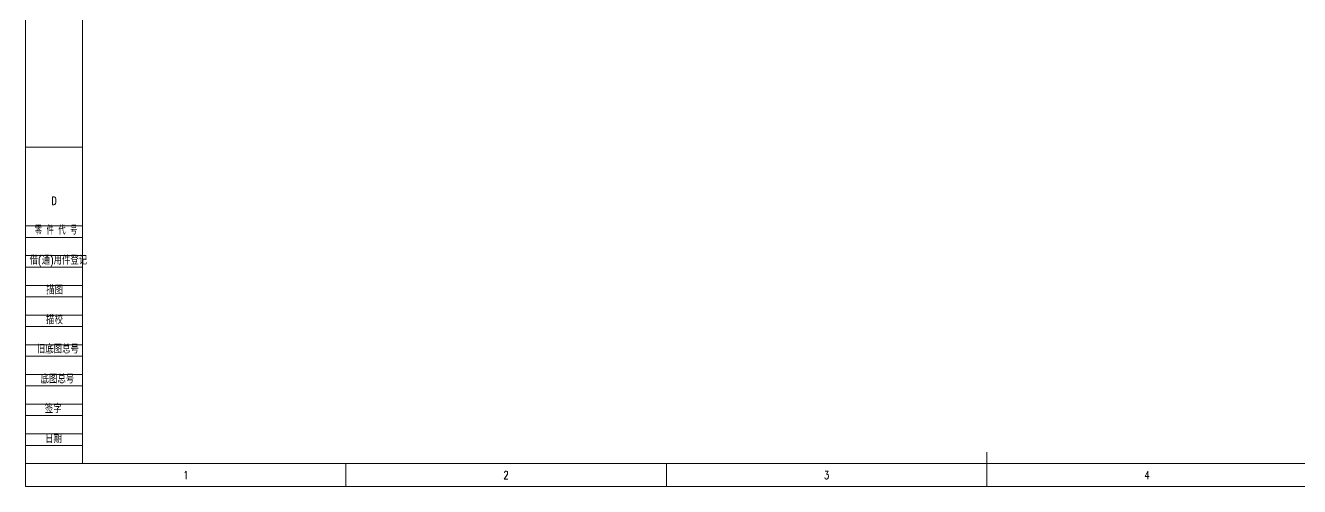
# Model space of a CAD drawing. Header units: millimetres. Extents: x 0 to 841, y 0 to 594.
# Drawn here: x 0 to 557, y 0 to 202 of the extents above; entities that cross this region are included whole.
import ezdxf

# ---------------------------------------------------------------- set-up
doc = ezdxf.new("R2010")
doc.units = ezdxf.units.MM
for name, color, linetype, lineweight in [('10', 7, 'Continuous', 18), ('5', 7, 'Continuous', 18), ('9', 7, 'Continuous', 18)]:
    doc.layers.add(name, color=color, linetype=linetype, lineweight=lineweight)
doc.styles.add('SLDTEXTSTYLE0', font='txt.shx', dxfattribs={"width": 0.75})
doc.styles.add('SLDTEXTSTYLE1', font='txt.shx', dxfattribs={"width": 0.75, "bigfont": 'bigfont.shx'})
doc.styles.add('SLDTEXTSTYLE3', font='txt.shx', dxfattribs={"width": 0.642857, "bigfont": 'bigfont.shx'})

msp = doc.modelspace()

# ---------------------------------------------------------------- linework, layer by layer
at = {"layer": '10', "color": 7}
for p, q in [((0, 148.5), (25, 148.5)), ((0, 114), (25, 114)), ((0, 109), (25, 109)), ((0, 101), (25, 101)), ((0, 96), (25, 96)), ((0, 88), (25, 88)), ((0, 83), (25, 83)), ((0, 75), (25, 75)), ((0, 70), (25, 70)), ((0, 62), (25, 62)), ((0, 57), (25, 57)), ((0, 49), (25, 49)), ((0, 44), (25, 44)), ((0, 36), (25, 36)), ((0, 31), (25, 31)), ((0, 23), (25, 23)), ((0, 18), (25, 18)), ((140.17, 0), (140.17, 10)), ((280.33, 0), (280.33, 10))]:
    msp.add_line(p, q, dxfattribs=at)
at = {"layer": '5', "color": 7, "lineweight": 15}
for p, q in [((25, 584), (25, 10)), ((0, 10), (831, 10))]:
    msp.add_line(p, q, dxfattribs=at)
at = {"layer": '5', "color": 7}
for p, q in [((420.5, 10), (420.5, 15)), ((420.5, 0), (420.5, 10))]:
    msp.add_line(p, q, dxfattribs=at)
at = {"layer": '9', "color": 7}
for p, q in [((0, 594), (0, 0)), ((0, 0), (841, 0))]:
    msp.add_line(p, q, dxfattribs=at)

# ---------------------------------------------------------------- texts
at = {"layer": '10', "color": 7, "char_height": 3.5}
for s, insert, width, attachment_point, style in [('D', (12.5, 126.76), 2.625, 2, 'SLDTEXTSTYLE0'), ('零 件 代 号', (4.08, 113.79), 33.6036, 1, 'SLDTEXTSTYLE3'), ('借(通)用件登记', (1.82, 100.64), 47.9083, 1, 'SLDTEXTSTYLE1'), ('描图', (12.74, 87.59), 13.9417, 2, 'SLDTEXTSTYLE1'), ('描校', (12.7, 74.56), 14.2917, 2, 'SLDTEXTSTYLE1'), ('旧底图总号', (4.99, 61.77), 35.7292, 1, 'SLDTEXTSTYLE1'), ('底图总号', (6.61, 48.68), 29.1375, 1, 'SLDTEXTSTYLE1'), ('签字', (12.15, 35.66), 14.2917, 2, 'SLDTEXTSTYLE1'), ('日期', (12.24, 22.55), 12.8625, 2, 'SLDTEXTSTYLE1'), ('1', (70.16, 6.76), 1.5, 2, 'SLDTEXTSTYLE0'), ('2', (210.23, 6.76), 2.625, 2, 'SLDTEXTSTYLE0'), ('3', (350.4, 6.76), 2.25, 2, 'SLDTEXTSTYLE0'), ('4', (490.56, 6.76), 2.625, 2, 'SLDTEXTSTYLE0')]:
    msp.add_mtext(s, dxfattribs=dict(at, insert=insert, width=width, attachment_point=attachment_point, style=style))

doc.saveas('drawing.dxf')
